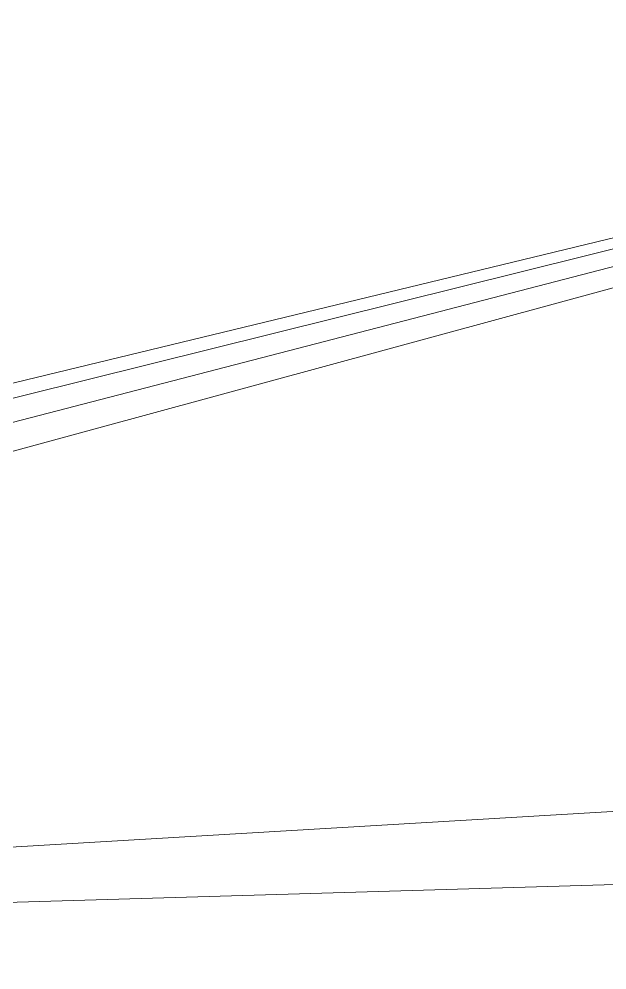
# Model space of a CAD drawing. Header units: millimetres. Extents: x -193 to 143, y -35 to 118.
# Drawn here: x 84.9 to 96.7, y 12.26 to 31.36 of the extents above; entities that cross this region are included whole.
import ezdxf

# ---------------------------------------------------------------- set-up
doc = ezdxf.new("R2010")
doc.units = ezdxf.units.MM
doc.layers.add('1', color=7, linetype='Continuous', true_color=0xffffff)

# ---------------------------------------------------------------- blocks, each defined once
blk = doc.blocks.new('UG_SURFACE_001')
at = {"layer": '1', "color": 30, "linetype": 'Continuous', "lineweight": 18}
for points in [[(64.999998, 55), (99.749997, 55), (99.749997, 7.75), (64.999998, 7.75)], [(44.227459, 14.377641, 12), (45.26132, 14.486304, 12), (129.999995, 35, 12), (0, 35, 12)], [(129.999995, 35, 12), (45.26132, 14.486304, 12), (46.250001, 14.165063, 12)], [(129.999995, 35, 12), (46.250001, 14.165063, 12), (47.022544, 13.469463, 12)], [(47.022544, 13.469463, 12), (47.445368, 12.51978, 12), (129.999995, 35, 12)], [(113.985218, 16.458869, 12), (116.145901, 17.706338, 12), (129.999995, 35, 12), (47.445368, 12.51978, 12)], [(47.445368, 12.51978, 12), (112.518728, 14.44042, 12), (113.985218, 16.458869, 12)], [(47.445368, 12.51978, 12), (47.445368, 11.480221, 12), (112.000003, 12, 12), (112.518728, 14.44042, 12)]]:
    blk.add_3dface(points, dxfattribs=at)
blk = doc.blocks.new('stoika_KR1_BODY')
at = {"layer": '1', "color": 30, "linetype": 'Continuous', "lineweight": 18}
blk.add_blockref('UG_SURFACE_001', (0, 0), dxfattribs=at)
blk = doc.blocks.new('UG_SURFACE_006')
at = {"layer": '1', "color": 30, "linetype": 'Continuous', "lineweight": 18}
for points in [[(99.749997, 55, 12), (64.999998, 55, 12), (64.999998, 7.75, 12), (99.749997, 7.75, 12)], [(64.999998, 55), (99.749997, 55), (99.749997, 7.75), (64.999998, 7.75)]]:
    blk.add_3dface(points, dxfattribs=at)
blk = doc.blocks.new('plohadka_pod_stoiku_KR1')
at = {"layer": '1', "color": 30, "linetype": 'Continuous', "lineweight": 18}
blk.add_blockref('UG_SURFACE_006', (0, 0), dxfattribs=at)

msp = doc.modelspace()

# ---------------------------------------------------------------- block references
at = {"layer": '1', "color": 3, "linetype": 'Continuous', "lineweight": 18}
for name, p in [('stoika_KR1_BODY', (0, 0)), ('plohadka_pod_stoiku_KR1', (0, 0, -12))]:
    msp.add_blockref(name, p, dxfattribs=at)

doc.saveas('drawing.dxf')
